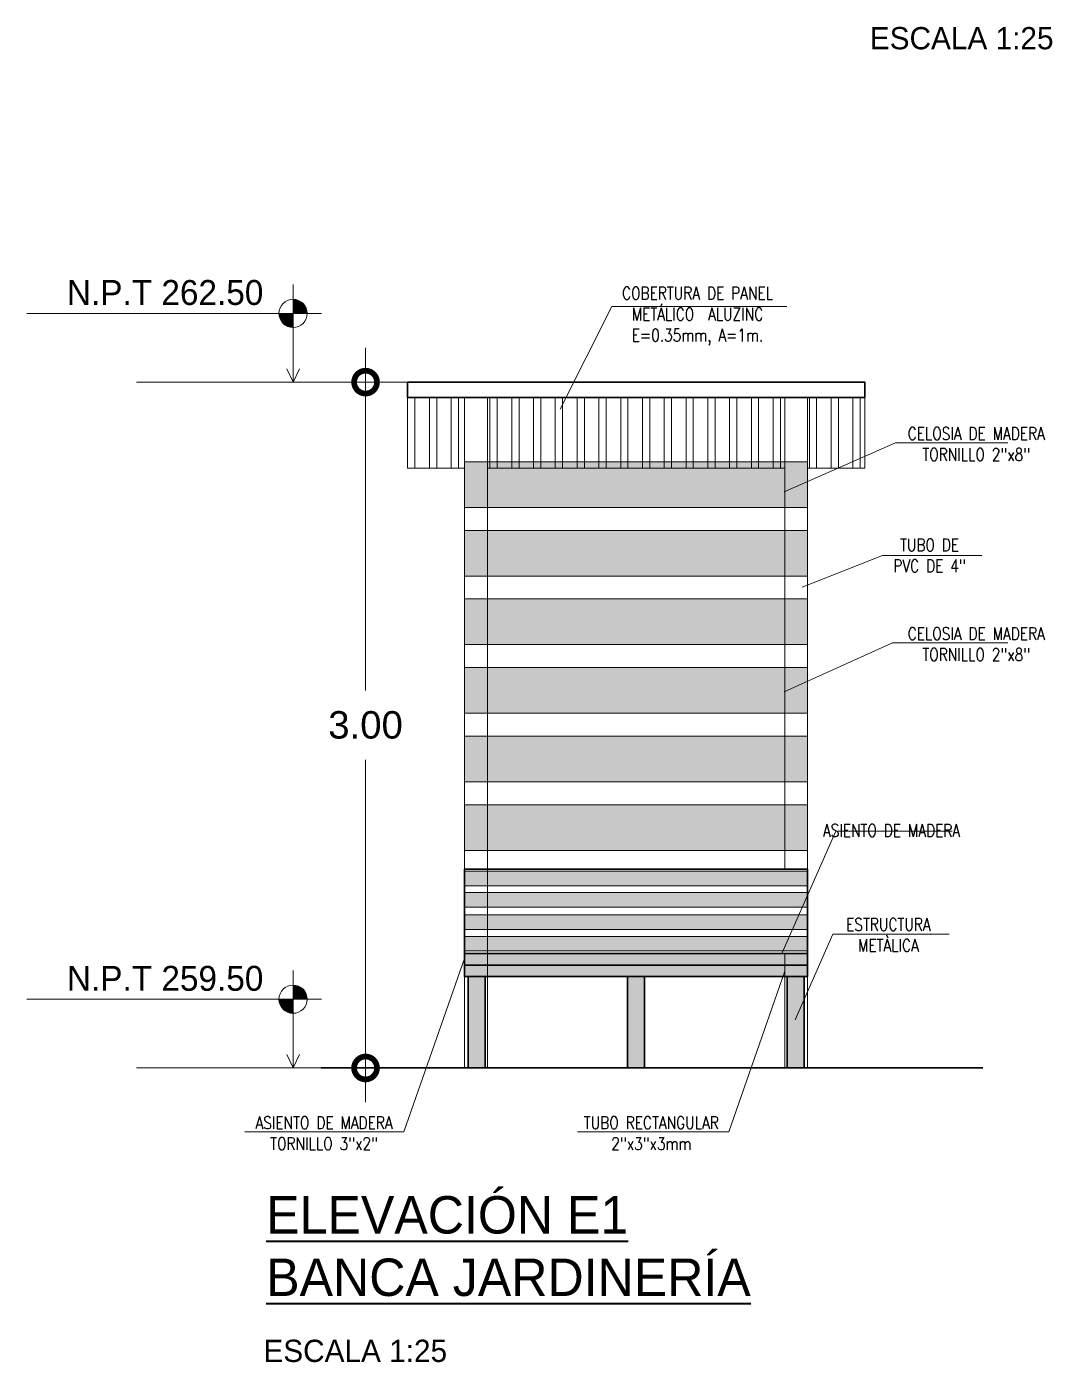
# Model space of a CAD drawing. Header units: millimetres. Extents: x 8.3 to 26.8, y 5.8 to 17.5.
# Drawn here: x 16.12 to 20.6, y 5.88 to 11.72 of the extents above; entities that cross this region are included whole.
import ezdxf

# ---------------------------------------------------------------- set-up
doc = ezdxf.new("R2010")
doc.units = ezdxf.units.MM
doc.linetypes.add('ACAD-TOPOGRAFIA FINAL AMBO 005$0$DASHED2', pattern=[0.375, 0.25, -0.125])
doc.linetypes.add('ACAD_ISO03W100', pattern=[30, 12, -18])
doc.layers.get('Defpoints').update_dxf_attribs({"color": 6, "lineweight": 5})
for name, color, linetype, lineweight in [('.', 7, 'Continuous', 0), ('0_COTAS 1', 1, 'Continuous', 15), ('0_TEXTOS 1', 7, 'Continuous', 40), ('0_TEXTOS 3', 144, 'Continuous', 20), ('G-ANNO-DIMS', 111, 'Continuous', 9), ('G-ANNO-TEXT', 231, 'Continuous', 9), ('LPROYECCION', 7, 'ACAD_ISO03W100', 5), ('LROTULOS', 7, 'Continuous', 5)]:
    doc.layers.add(name, color=color, linetype=linetype, lineweight=lineweight)
doc.layers.add('LHATCH', color=254, linetype='Continuous', lineweight=5, true_color=0xcfcfcf)
doc.styles.add('Agency FB', font='', dxfattribs={"height": 0.13})
doc.styles.add('Agency FB_5', font='', dxfattribs={"height": 0.004})
doc.styles.add('STYLE5', font='romans.shx', dxfattribs={"width": 0.8})
doc.styles.add('TJ Eléctricas', font='swisse.ttf')
doc.styles.get('Agency FB').set_extended_font_data('Agency FB')
doc.styles.get('Agency FB_5').set_extended_font_data('Agency FB')
doc.dimstyles.new('STYLE MIGUEL', dxfattribs={"dimtxt": 0.12, "dimasz": 0.2, "dimexe": 0.15, "dimexo": 0.15, "dimgap": 0.09, "dimtad": 1, "dimtih": 1, "dimtoh": 1, "dimzin": 4, "dimdsep": 46, "dimtxsty": 'TJ Eléctricas', "dimblk": 'DOTSMALL', "dimcen": 0.09, "dimdle": 0.15, "dimclrd": 7, "dimclre": 7, "dimclrt": 7, "dimadec": 0, "dimazin": 0, "dimtfac": 1, "dimtix": 1, "dimtofl": 0, "dimtmove": 2, "dimatfit": 1, "dimfxl": 1, "dimtolj": 1, "dimtzin": 0, "dimlwd": 9, "dimlwe": 15, "dimarcsym": 0})

# ---------------------------------------------------------------- blocks, each defined once
blk = doc.blocks.new('NPT ELEV')
at = {"layer": 'G-ANNO-DIMS'}
h = blk.add_hatch(color=256, dxfattribs=at)
edge = h.paths.add_edge_path(flags=0)
edge.add_line((82.31047339395722, 178.4082069066158), (82.22591158312063, 178.4082069066158))
edge.add_arc((82.31047339395722, 178.4082069066158), 0.0845618108365866, 90.00000000000023, 180.0000000000001, ccw=False)
edge.add_line((82.31047339395722, 178.4927687174524), (82.31047339395722, 178.4082069066158))
h = blk.add_hatch(color=256, dxfattribs=at)
edge = h.paths.add_edge_path(flags=0)
edge.add_line((82.31047339395722, 178.4082069066158), (82.39503520479381, 178.4082069066158))
edge.add_arc((82.31047339395722, 178.4082069066158), 0.0845618108365865, 269.9999999999993, 359.99999999999983, ccw=False)
edge.add_line((82.31047339395722, 178.3236450957793), (82.31047339395722, 178.4082069066158))
for p, q in [((82.31047339395722, 177.9960326644631), (82.31047339395722, 178.5807798926405)), ((82.1408785133396, 178.4082069066158), (83.90613952769986, 178.4082069066158)), ((82.31047339395722, 177.9960326644631), (82.27286222100349, 178.0761727741683)), ((82.31047339395722, 177.9960326644631), (82.34808456691096, 178.0761727741683))]:
    blk.add_line(p, q, dxfattribs=at)
blk.add_circle((82.31047339395722, 178.4082069066158), 0.0845618108365869, dxfattribs=at)
blk = doc.blocks.new('_DotSmall')
at = {"color": 0, "linetype": 'ByBlock', "const_width": 0.5}
blk.add_lwpolyline([(-0.0625, 0, 1), (0.0625, 0, 1)], format="xyb", close=True, dxfattribs=at)
blk = doc.blocks.new('*D97')
at = {"color": 7, "lineweight": 9, "transparency": 16777216}
for p, q in [((17.60199399211767, 10.31492118542163), (17.60199399211767, 8.816503335523056)), ((17.60199399211767, 7.014921185421636), (17.60199399211767, 8.513339035320215))]:
    blk.add_line(p, q, dxfattribs=at)
at = {"color": 7, "lineweight": 15, "transparency": 16777216}
for p, q in [((17.63493548932432, 10.16492118542163), (17.45199399211767, 10.16492118542163)), ((17.63493548932432, 7.164921185421636), (17.45199399211767, 7.164921185421636))]:
    blk.add_line(p, q, dxfattribs=at)
at = {"layer": 'Defpoints', "color": 0, "transparency": 16777216}
for p in [(17.78493548932432, 10.16492118542163), (17.60199399211767, 7.164921185421636), (17.78493548932432, 7.164921185421636)]:
    blk.add_point(p, dxfattribs=at)
at = {"color": 7, "lineweight": 9, "transparency": 16777216, "xscale": 0.2, "yscale": 0.2, "zscale": 0.2}
for p, rotation in [((17.60199399211767, 10.16492118542163), 90), ((17.60199399211767, 7.164921185421636), 270)]:
    blk.add_blockref('_DotSmall', p, dxfattribs=dict(at, rotation=rotation))
at = {"color": 7, "transparency": 16777216, "insert": (17.60199399211767, 8.664921185421626), "char_height": 0.12, "attachment_point": 5, "style": 'TJ Eléctricas'}
blk.add_mtext('\\A1;3.00', dxfattribs=at)

msp = doc.modelspace()

# ---------------------------------------------------------------- hatches: boundary and pattern name
at = {"layer": '.'}
h = msp.add_hatch(color=256, dxfattribs=at)
h.set_gradient(color1=(204, 153, 102), color2=(204, 153, 102))
h.paths.add_polyline_path([(19.53493548932501, 9.616657515852854), (19.53493548932501, 9.81665751585285), (18.03493548932501, 9.816657515852851), (18.03493548932501, 9.616657515852854)])
h.paths.add_polyline_path([(19.53493548932501, 9.316657515852855), (19.53493548932501, 9.516657515852852), (18.03493548932501, 9.516657515852852), (18.03493548932501, 9.316657515852853)])
h.paths.add_polyline_path([(19.53493548932501, 9.016657515852858), (19.53493548932501, 9.216657515852855), (18.03493548932501, 9.216657515852855), (18.03493548932501, 9.016657515852854)])
h.paths.add_polyline_path([(19.53493548932501, 8.716657515852855), (19.53493548932501, 8.916657515852854), (18.03493548932501, 8.916657515852854), (18.03493548932501, 8.716657515852855)])
h.paths.add_polyline_path([(19.53493548932501, 8.416657515852858), (19.53493548932501, 8.616657515852857), (18.03493548932501, 8.616657515852857), (18.03493548932501, 8.416657515852858)])
h.paths.add_polyline_path([(19.53493548932501, 8.11665751585286), (19.53493548932501, 8.31665751585286), (18.03493548932501, 8.31665751585286), (18.03493548932501, 8.11665751585286)])
h = msp.add_hatch(color=256, dxfattribs=at)
h.set_gradient(color1=(34, 52, 110), color2=(34, 52, 110))
h.paths.add_polyline_path([(19.53493548932501, 7.614921185421632), (19.53493548932501, 7.664921185421633), (18.03493548932501, 7.664921185421633), (18.03493548932501, 7.614921185421632)])
h = msp.add_hatch(color=256, dxfattribs=at)
h.set_gradient(color1=(99, 100, 102), color2=(99, 100, 102))
h.paths.add_polyline_path([(19.53493548932501, 7.564921185421631), (19.53493548932501, 7.614921185421632), (18.03493548932501, 7.614921185421632), (18.03493548932501, 7.564921185421631)])
h = msp.add_hatch(color=256, dxfattribs=at)
h.set_gradient(color1=(99, 100, 102), color2=(99, 100, 102))
h.paths.add_polyline_path([(18.0506592695413, 7.56492118542163), (18.0506592695413, 7.164921185421632), (18.1247872633403, 7.164921185421632), (18.1247872633403, 7.56492118542163)])
h.paths.add_polyline_path([(19.44537656789355, 7.564921185421631), (19.44537656789355, 7.164921185421633), (19.51950456169256, 7.164921185421633), (19.51950456169256, 7.564921185421631)])
h = msp.add_hatch(color=256, dxfattribs=at)
h.set_gradient(color1=(99, 100, 102), color2=(99, 100, 102))
h.paths.add_polyline_path([(18.74787149242551, 7.164921185421633), (18.82199948622452, 7.164921185421633), (18.82199948622452, 7.564921185421631), (18.74787149242551, 7.564921185421631)])
at = {"layer": 'LHATCH', "true_color": 0x939598}
h = msp.add_hatch(color=252, dxfattribs=at)
h.set_gradient(color1=(34, 52, 110), color2=(34, 52, 110))
h.paths.add_polyline_path([(19.53493548932501, 7.961848289669887), (19.53493548932501, 8.02559590949187), (18.03493548932501, 8.02559590949187), (18.03493548932501, 7.961848289669887)])
h.paths.add_polyline_path([(19.53493548932501, 7.868642495433107), (19.53493548932501, 7.932390115255088), (18.03493548932501, 7.932390115255088), (18.03493548932501, 7.868642495433107)])
h.paths.add_polyline_path([(19.53493548932501, 7.770472357411906), (19.53493548932501, 7.834219977233891), (18.03493548932501, 7.83421997723389), (18.03493548932501, 7.770472357411905)])
h = msp.add_hatch(color=252, dxfattribs=at)
h.set_gradient(color1=(34, 52, 110), color2=(34, 52, 110))
h.paths.add_polyline_path([(19.53493548932501, 7.676709344826857), (19.53493548932501, 7.740456964648842), (18.03493548932501, 7.740456964648842), (18.03493548932501, 7.676709344826857)])
at = {"layer": 'LPROYECCION', "ltscale": 0.01, "true_color": 0x939598}
h = msp.add_hatch(dxfattribs=at)
h.set_pattern_fill('ANSI32', color=252, scale=0.01, angle=45, style=0)
h.set_pattern_definition([(90, (23.59626052398255, 6.76105403295937), (-0.09525, 0), []), (90, (23.62801053769664, 6.79280404667346), (-0.09525, 0), [])])
h.paths.add_polyline_path([(18.03493548932501, 10.09804846420922), (17.78493548932431, 10.09804846420922), (17.78493548932431, 9.788048464209236), (18.03493548932501, 9.78804846420924)])
h = msp.add_hatch(dxfattribs=at)
h.set_pattern_fill('ANSI32', color=252, scale=0.01, angle=45, style=0)
h.set_pattern_definition([(90, (-12.71513745703858, 19.76013622873105), (-0.09525, 0), []), (90, (-12.68338744332448, 19.79188624244514), (-0.09525, 0), [])])
h.paths.add_polyline_path([(19.43493548932499, 10.09804846420921), (18.13493548932501, 10.09804846420922), (18.13493548932501, 9.78804846420922), (19.43493548932499, 9.788048464209211)])
h.paths.add_polyline_path([(19.05833423768976, 9.788048464209252), (18.19193335304101, 9.788048464209242)], flags=17)
h = msp.add_hatch(dxfattribs=at)
h.set_pattern_fill('ANSI32', color=252, scale=0.01, angle=45, style=0)
h.set_pattern_definition([(90, (-66.84950515798782, 17.21790010603435), (-0.09525, 0), []), (90, (-66.81775514427373, 17.24965011974844), (-0.09525, 0), [])])
h.paths.add_polyline_path([(19.78493548932465, 10.09804846420922), (19.53493548932501, 10.09804846420922), (19.53493548932501, 9.788048464209261), (19.78493548932465, 9.78804846420926)])

# ---------------------------------------------------------------- linework, layer by layer
msp.add_line((17.78493548932431, 10.09804846420922), (19.78493548932465, 10.09804846420922))
at = {"lineweight": 30}
for p, q in [((18.03493548932501, 7.664921185421632), (18.03493548932501, 8.034921185421634)), ((18.03493548932501, 8.034921185421627), (19.53493548932501, 8.03492118542162)), ((19.53493548932501, 7.564921185421617), (19.53493548932501, 8.03492118542162)), ((18.03493548932501, 7.56492118542163), (18.03493548932501, 7.664921185421632)), ((18.03493548932501, 7.664921185421633), (19.53493548932501, 7.664921185421633)), ((18.03493548932501, 7.614921185421632), (19.53493548932501, 7.614921185421632)), ((18.03493548932501, 7.564921185421631), (19.53493548932501, 7.564921185421631)), ((17.40732346773773, 7.164921185421633), (20.30111713847706, 7.164921185421633))]:
    msp.add_line(p, q, dxfattribs=at)
for points in [[(17.78493548932431, 10.16492118542163), (19.78493548932465, 10.16492118542163), (19.78493548932465, 10.09804846420922), (17.78493548932431, 10.09804846420922)], [(18.0506592695413, 7.56492118542163), (18.1247872633403, 7.56492118542163), (18.1247872633403, 7.164921185421632), (18.0506592695413, 7.164921185421632)], [(18.74787149242551, 7.564921185421631), (18.82199948622452, 7.564921185421631), (18.82199948622452, 7.164921185421633), (18.74787149242551, 7.164921185421633)], [(19.44537656789355, 7.564921185421631), (19.51950456169256, 7.564921185421631), (19.51950456169256, 7.164921185421633), (19.44537656789355, 7.164921185421633)]]:
    msp.add_lwpolyline(points, close=True, dxfattribs=at)
at = {"layer": 'LHATCH', "color": 252, "true_color": 0x939598}
for p, q in [((17.78493548932431, 10.09804846420922), (17.78493548932431, 9.78804846420926)), ((18.03493548932501, 7.164921185421632), (18.03493548932501, 10.09804846420922)), ((18.13493548932501, 7.164921185421632), (18.13493548932501, 10.09804846420922)), ((19.43493548932502, 8.03492118542163), (19.43493548932499, 10.09804846420922)), ((19.53493548932501, 8.03492118542163), (19.53493548932501, 10.09804846420922)), ((19.78493548932465, 10.09804846420922), (19.78493548932465, 9.78804846420926)), ((18.03493548932501, 9.816657515852851), (19.53493548932501, 9.81665751585285)), ((18.03493548932501, 9.78804846420924), (17.78493548932431, 9.788048464209236)), ((19.43493548932499, 9.788048464209258), (18.13493548932501, 9.788048464209242)), ((19.53493548932501, 9.788048464209261), (19.78493548932465, 9.78804846420926)), ((18.03493548932501, 9.616657515852854), (19.53493548932501, 9.616657515852854)), ((18.03493548932501, 9.516657515852852), (19.53493548932501, 9.516657515852852)), ((18.03493548932501, 9.316657515852855), (19.53493548932501, 9.316657515852855)), ((18.03493548932501, 9.216657515852855), (19.53493548932501, 9.216657515852855)), ((18.03493548932501, 9.016657515852854), (19.53493548932501, 9.016657515852858)), ((18.03493548932501, 8.916657515852854), (19.53493548932501, 8.916657515852854)), ((18.03493548932501, 8.716657515852855), (19.53493548932501, 8.716657515852855)), ((18.03493548932501, 8.616657515852857), (19.53493548932501, 8.616657515852857)), ((18.03493548932501, 8.416657515852858), (19.53493548932501, 8.416657515852858)), ((18.03493548932501, 8.31665751585286), (19.53493548932501, 8.31665751585286)), ((18.03493548932501, 8.11665751585286), (19.53493548932501, 8.11665751585286)), ((19.43493548932499, 7.164921185421633), (19.43493548932499, 7.664921185421633)), ((18.03493548932501, 7.164921185421632), (18.03493548932501, 7.56492118542163)), ((18.13493548932501, 7.164921185421632), (18.13493548932501, 7.56492118542163)), ((19.53493548932501, 7.564921185421628), (19.53493548932501, 7.164921185421633))]:
    msp.add_line(p, q, dxfattribs=at)
for points in [[(19.53493548932501, 8.02559590949187), (18.03493548932501, 8.02559590949187)], [(18.03493548932501, 7.961848289669887), (19.53493548932501, 7.961848289669887)], [(19.53493548932501, 7.932390115255088), (18.03493548932501, 7.932390115255088)], [(18.03493548932501, 7.868642495433107), (19.53493548932501, 7.868642495433107)], [(19.53493548932501, 7.834219977233891), (18.03493548932501, 7.83421997723389)], [(18.03493548932501, 7.770472357411905), (19.53493548932501, 7.770472357411906)], [(19.53493548932501, 7.740456964648842), (18.03493548932501, 7.740456964648842)], [(18.03493548932501, 7.676709344826857), (19.53493548932501, 7.676709344826857)]]:
    msp.add_lwpolyline(points, dxfattribs=at)
at = {"layer": 'LPROYECCION', "linetype": 'ACAD-TOPOGRAFIA FINAL AMBO 005$0$DASHED2', "ltscale": 10}
for p, q in [((17.78493548932431, 10.16492118542163), (16.60060232497221, 10.16492118542163)), ((17.78493548932431, 7.164921185421633), (16.60060232497221, 7.164921185421633))]:
    msp.add_line(p, q, dxfattribs=at)
at = {"layer": 'LROTULOS', "lineweight": 0}
for points in [[(19.44373691657959, 10.49579242319598), (18.67927966774218, 10.49579242319598), (18.45306635232802, 10.04666489966664)], [(20.40994490501561, 9.89953622790454), (19.91945782915024, 9.89953622790454), (19.43202570034364, 9.684688835733853)], [(20.29671603798687, 9.40660168170296), (19.86209758973186, 9.40660168170296), (19.51148878028645, 9.267954003613577)], [(20.40994490501561, 9.024464918779861), (19.90639942260608, 9.024464918779861), (19.43202570034364, 8.809617526609175)], [(20.16695421226902, 8.201353370018133), (19.65825731181778, 8.201353370018133), (19.42205341822156, 7.664921185421633)], [(17.0735345244854, 6.885721692691287), (17.76938410408915, 6.885721692691287), (18.03653654272071, 7.648478536368774)], [(18.52859295498452, 6.885721692691287), (19.18975462677075, 6.885721692691287), (19.4357818060019, 7.588163024129173)]]:
    msp.add_lwpolyline(points, dxfattribs=at)
at = {"layer": 'LROTULOS', "lineweight": 0, "elevation": -4.009342547e-07}
msp.add_lwpolyline([(20.15337042525323, 7.750185659819919), (19.64467352480198, 7.750185659819919), (19.47995418465436, 7.376098873461753)], dxfattribs=at)

# ---------------------------------------------------------------- block references
at = {"layer": '0_COTAS 1', "color": 1, "lineweight": 30, "xscale": -0.7298179213561024, "yscale": 0.7298179213561024, "zscale": 0.7298179213561024}
for p in [(77.35674168075421, -119.7397733833897), (77.35674168075421, -122.7397733833897)]:
    msp.add_blockref('NPT ELEV', p, dxfattribs=at)

# ---------------------------------------------------------------- texts
at = {"layer": '0_TEXTOS 1', "insert": (17.16760148636629, 6.604436639113906), "char_height": 0.1638517281418588, "width": 5.77661500327189, "attachment_point": 1, "style": 'Agency FB'}
msp.add_mtext('{\\LELEVACIÓN E1 \\PBANCA JARDINERÍA }', dxfattribs=at)
at = {"layer": '0_TEXTOS 3', "char_height": 0.0973388337587367, "width": 0.9804122232979497, "attachment_point": 7, "style": 'Agency FB'}
for insert in [(19.80678907797107, 11.61950289243417), (17.1554541965659, 5.877465067116496)]:
    msp.add_mtext('\\pxql;ESCALA 1:25', dxfattribs=dict(at, insert=insert))
at = {"layer": 'G-ANNO-TEXT', "color": 7, "ltscale": 0.9, "char_height": 0.1089958446505952, "width": 1.265030055354695, "attachment_point": 3, "style": 'Agency FB_5'}
for s, insert in [('N.P.T 262.50', (17.15512272708913, 10.61156353286293)), ('N.P.T 259.50', (17.15512272708913, 7.611563532862929))]:
    msp.add_mtext(s, dxfattribs=dict(at, insert=insert))
at = {"layer": 'LROTULOS', "lineweight": 0, "char_height": 0.055, "attachment_point": 5, "style": 'STYLE5'}
for s, insert, width in [('COBERTURA DE PANEL METÁLICO  ALUZINC E=0.35mm, A=1m.', (19.05330496001157, 10.45383335153853), 0.8117514323217553), ('\\A1;\\pxqc;CELOSIA DE MADERA \\PTORNILLO 2"x8" ', (20.27209418721991, 9.894273667640967), 1.290174106994043), ('\\A1;\\pxqc;TUBO DE\\PPVC DE 4"\\P ', (20.06792799901896, 9.361034692212021), 0.5809309523809523), ('\\A1;\\pxqc;CELOSIA DE MADERA \\PTORNILLO 2"x8" ', (20.27209418721991, 9.018978983508182), 1.290174106994043), ('\\A1;\\pxqc;ASIENTO DE MADERA', (19.90156237617069, 8.204022215109596), 0.5809309523809523), ('\\A1;\\pxqc;ESTRUCTURA METÀLICA', (19.88797858915489, 7.747092057038869, -4.009342547e-07), 0.5809309523809523), ('\\A1;\\pxqc;ASIENTO DE MADERA TORNILLO 3"x2"', (17.42057418034018, 6.879649458595242), 0.7469711070421843), ('\\A1;TUBO RECTANGULAR 2"x3"x3mm', (18.85149971325317, 6.879649458595242), 0.7810953747938063)]:
    msp.add_mtext(s, dxfattribs=dict(at, insert=insert, width=width))

# ---------------------------------------------------------------- dimensions: what is measured, and where the dimension line sits
dim = msp.add_aligned_dim(p1=(17.78493548932431, 10.16492118542163), p2=(17.78493548932431, 7.164921185421633), distance=-0.18294149720664166, dimstyle='STYLE MIGUEL')
dim.commit()
dim.dimension.update_dxf_attribs({"geometry": '*D97', "text_midpoint": (17.60199399211767, 8.664921185421626)})

doc.saveas('drawing.dxf')
